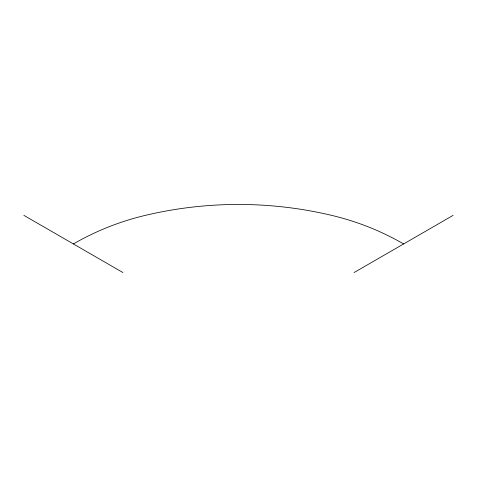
<?xml version="1.0" encoding="UTF-8"?>
<svg xmlns="http://www.w3.org/2000/svg" width="477" height="477" viewBox="0 0 477 477"><rect width="100%" height="100%" fill="white"/><g stroke="black" fill="none" stroke-linecap="round" stroke-linejoin="round"><path stroke-width="0.72" d="M354.083 272.54L453.15 215.348M23.85 215.348L122.917 272.54M403.614 243.944A266.834 266.834 0 0 0 332.26 215.515A403.119 403.119 0 0 0 144.74 215.515A266.834 266.834 0 0 0 73.386 243.944"/></g></svg>
